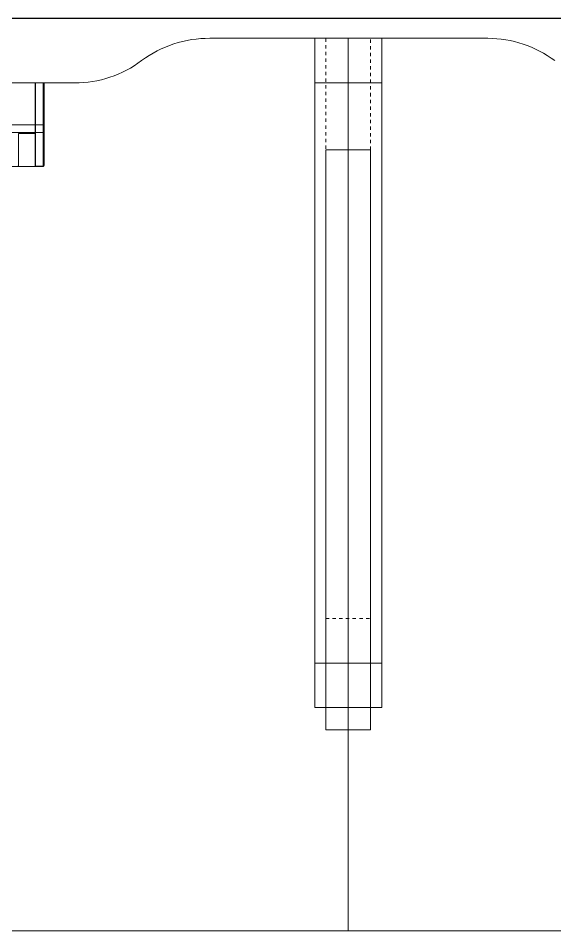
# Model space of a CAD drawing. Header units: millimetres. Extents: x 155927 to 317870, y -36033 to 97293.
# Drawn here: x 177266 to 177747, y 20188 to 21006 of the extents above; entities that cross this region are included whole.
import ezdxf

# ---------------------------------------------------------------- set-up
doc = ezdxf.new("R2010")
doc.units = ezdxf.units.MM
doc.header["$MEASUREMENT"] = 0
doc.linetypes.add('Dash', pattern=[6, 3, -3])
for name, color, linetype, lineweight in [('I-FURN', 8, 'CONTINUOUS', 9), ('I-FURN-HDLN', 8, 'Dash', 9), ('I-WALL', 7, 'CONTINUOUS', 9)]:
    doc.layers.add(name, color=color, linetype=linetype, lineweight=lineweight)

msp = doc.modelspace()

# ---------------------------------------------------------------- linework, layer by layer
at = {"layer": 'I-FURN'}
for p, q in [((177561.96, 20987.61), (177438.07, 20987.61)), ((177438.07, 20987.61), (177561.96, 20987.61)), ((177531.96, 20387.61), (177531.96, 20987.61)), ((177531.96, 20987.61), (177531.96, 20947.61)), ((177531.96, 20987.61), (177591.96, 20987.61)), ((177531.96, 20987.61), (177591.96, 20987.61)), ((177686.96, 20987.61), (177561.96, 20987.61)), ((177561.96, 20987.61), (177561.96, 20187.61)), ((177561.96, 20187.61), (177561.96, 20987.61)), ((177561.96, 20987.61), (177686.96, 20987.61)), ((177561.96, 20187.61), (177561.96, 20987.61)), ((177561.96, 20987.61), (177561.96, 20187.61)), ((177591.96, 20947.61), (177591.96, 20987.61)), ((177591.96, 20987.61), (177591.96, 20387.61)), ((177117.78, 20947.62), (177281.68, 20947.62)), ((177281.68, 20947.61), (177117.78, 20947.61)), ((177281.68, 20947.61), (177281.68, 20910.15)), ((177281.78, 20947.62), (177288.78, 20947.62)), ((177288.78, 20947.61), (177281.78, 20947.61)), ((177281.78, 20910.15), (177281.78, 20947.61)), ((177316.96, 20947.61), (177288.78, 20947.61)), ((177288.78, 20947.61), (177316.96, 20947.61)), ((177288.78, 20910.15), (177288.78, 20947.61)), ((177289.78, 20942.62), (177288.78, 20942.62)), ((177289.78, 20942.62), (177289.78, 20946.61)), ((177289.78, 20946.61), (177289.78, 20909.59)), ((177289.78, 20904.05), (177289.78, 20942.62)), ((177531.96, 20947.61), (177531.96, 20427.61)), ((177531.96, 20947.61), (177591.96, 20947.61)), ((177531.96, 20947.61), (177591.96, 20947.61)), ((177591.96, 20427.61), (177591.96, 20947.61)), ((177281.68, 20910.15), (177117.78, 20910.15)), ((177281.68, 20910.15), (177281.68, 20903.23)), ((177288.78, 20910.15), (177281.78, 20910.15)), ((177281.78, 20903.23), (177281.78, 20910.15)), ((177288.78, 20903.23), (177288.78, 20910.15)), ((177289.78, 20909.59), (177289.78, 20904.05)), ((177281.68, 20903.23), (177117.78, 20903.23)), ((177266.72, 20902.6), (177281.68, 20902.6)), ((177281.72, 20902.4), (177266.72, 20902.4)), ((177266.72, 20902.4), (177266.72, 20872.57)), ((177281.68, 20902.6), (177281.68, 20903.23)), ((177281.72, 20872.57), (177281.72, 20902.4)), ((177288.78, 20903.23), (177281.78, 20903.23)), ((177281.78, 20872.96), (177281.78, 20903.23)), ((177288.78, 20872.96), (177288.78, 20903.23)), ((177289.78, 20904.05), (177289.78, 20873.77)), ((177289.78, 20904.05), (177289.78, 20873.77)), ((177541.96, 20887.61), (177541.96, 20387.61)), ((177581.96, 20887.61), (177541.96, 20887.61)), ((177581.96, 20387.61), (177581.96, 20887.61)), ((177281.68, 20872.77), (177117.78, 20872.77)), ((177266.22, 20872.96), (177266.72, 20872.96)), ((177266.72, 20872.57), (177281.72, 20872.57)), ((177288.78, 20872.96), (177281.78, 20872.96)), ((177281.78, 20872.77), (177281.78, 20872.96)), ((177288.78, 20872.77), (177281.78, 20872.77)), ((177288.78, 20872.77), (177281.78, 20872.77)), ((177281.78, 20872.77), (177288.78, 20872.77)), ((177288.78, 20872.77), (177288.78, 20872.96)), ((177289.53, 20873.11), (177289.56, 20873.14)), ((177531.96, 20427.61), (177531.96, 20387.61)), ((177531.96, 20427.61), (177541.96, 20427.61)), ((177531.96, 20427.61), (177591.96, 20427.61)), ((177581.96, 20427.61), (177591.96, 20427.61)), ((177591.96, 20387.61), (177591.96, 20427.61)), ((177531.96, 20387.61), (177541.96, 20387.61)), ((177591.96, 20387.61), (177531.96, 20387.61)), ((177541.96, 20387.61), (177541.96, 20367.61)), ((177581.96, 20387.61), (177591.96, 20387.61)), ((177581.96, 20367.61), (177581.96, 20387.61)), ((177541.96, 20367.61), (177581.96, 20367.61)), ((176161.96, 20187.61), (177561.96, 20187.61)), ((177561.96, 20187.61), (176161.96, 20187.61)), ((177561.96, 20187.61), (178961.96, 20187.61)), ((178961.96, 20187.61), (177561.96, 20187.61))]:
    msp.add_line(p, q, dxfattribs=at)
at = {"layer": 'I-FURN', "flags": 128}
for points in [[(177289.78, 20946.62), (177289.78, 20946.66), (177289.78, 20946.7), (177289.78, 20946.74), (177289.77, 20946.78), (177289.76, 20946.82), (177289.76, 20946.86), (177289.75, 20946.9), (177289.73, 20946.94), (177289.72, 20946.97), (177289.71, 20947.01), (177289.69, 20947.05), (177289.67, 20947.08), (177289.65, 20947.12), (177289.63, 20947.15), (177289.61, 20947.19), (177289.59, 20947.22), (177289.56, 20947.25), (177289.54, 20947.28), (177289.51, 20947.31), (177289.48, 20947.34), (177289.45, 20947.37), (177289.42, 20947.39), (177289.39, 20947.42), (177289.36, 20947.44), (177289.32, 20947.46), (177289.29, 20947.48), (177289.26, 20947.5), (177289.22, 20947.52), (177289.18, 20947.54), (177289.15, 20947.55), (177289.11, 20947.57), (177289.07, 20947.58), (177289.03, 20947.59), (177288.99, 20947.6), (177288.95, 20947.61), (177288.91, 20947.61), (177288.88, 20947.62), (177288.84, 20947.62), (177288.8, 20947.62), (177288.78, 20947.62)], [(177289.78, 20942.62), (177289.78, 20942.78), (177289.78, 20942.94), (177289.78, 20943.1), (177289.78, 20943.26), (177289.78, 20943.42), (177289.78, 20943.57), (177289.78, 20943.73), (177289.78, 20943.88), (177289.78, 20944.03), (177289.78, 20944.18), (177289.78, 20944.32), (177289.78, 20944.47), (177289.78, 20944.61), (177289.78, 20944.75), (177289.78, 20944.88), (177289.78, 20945.01), (177289.78, 20945.14), (177289.78, 20945.26), (177289.78, 20945.38), (177289.78, 20945.49), (177289.78, 20945.6), (177289.78, 20945.7), (177289.78, 20945.8), (177289.78, 20945.9), (177289.78, 20945.99), (177289.78, 20946.07), (177289.78, 20946.15), (177289.78, 20946.22), (177289.78, 20946.29), (177289.78, 20946.35), (177289.78, 20946.4), (177289.78, 20946.45), (177289.78, 20946.5), (177289.78, 20946.53), (177289.78, 20946.56), (177289.78, 20946.59), (177289.78, 20946.6), (177289.78, 20946.62), (177289.78, 20946.62)], [(177289.78, 20946.62), (177289.78, 20946.62), (177289.78, 20946.61)], [(177289.78, 20946.61), (177289.78, 20946.34), (177289.78, 20945.92), (177289.78, 20945.37), (177289.78, 20944.69), (177289.78, 20943.87), (177289.78, 20942.92), (177289.78, 20941.84), (177289.78, 20940.64), (177289.78, 20939.3), (177289.78, 20937.84), (177289.78, 20936.26), (177289.78, 20934.56), (177289.78, 20932.74), (177289.78, 20930.8), (177289.78, 20928.76), (177289.78, 20926.61), (177289.78, 20924.35), (177289.78, 20921.99), (177289.78, 20919.54), (177289.78, 20916.99), (177289.78, 20914.36), (177289.78, 20911.63), (177289.78, 20909.59)], [(177289.78, 20909.59), (177289.78, 20909.46), (177289.78, 20909.32), (177289.78, 20909.18), (177289.78, 20909.03), (177289.78, 20908.89), (177289.78, 20908.74), (177289.78, 20908.59), (177289.78, 20908.44), (177289.78, 20908.28), (177289.78, 20908.13), (177289.78, 20907.97), (177289.78, 20907.81), (177289.78, 20907.65), (177289.78, 20907.49), (177289.78, 20907.33), (177289.78, 20907.17), (177289.78, 20907.01), (177289.78, 20906.85), (177289.78, 20906.69), (177289.78, 20906.54), (177289.78, 20906.38), (177289.78, 20906.23), (177289.78, 20906.07), (177289.78, 20905.92), (177289.78, 20905.77), (177289.78, 20905.63), (177289.78, 20905.48), (177289.78, 20905.34), (177289.78, 20905.21), (177289.78, 20905.07), (177289.78, 20904.94), (177289.78, 20904.82), (177289.78, 20904.69), (177289.78, 20904.58), (177289.78, 20904.46), (177289.78, 20904.35), (177289.78, 20904.25), (177289.78, 20904.15), (177289.78, 20904.05)], [(177288.78, 20872.77), (177288.82, 20872.78), (177288.86, 20872.78), (177288.9, 20872.78), (177288.94, 20872.79), (177288.98, 20872.79), (177289.02, 20872.8), (177289.06, 20872.81), (177289.1, 20872.83), (177289.14, 20872.84), (177289.17, 20872.85), (177289.21, 20872.87), (177289.25, 20872.89), (177289.28, 20872.91)]]:
    msp.add_lwpolyline(points, dxfattribs=at)
at = {"layer": 'I-FURN'}
for centre, radius, start, end in [((177436.98, 20887.59), 100.03, 89.37439, 126.8699), ((177436.98, 20887.59), 100.03, 89.37439, 126.8699), ((177686.96, 20887.61), 100, 53.1301, 90), ((177686.96, 20887.61), 100, 53.1301, 90), ((177316.96, 21047.61), 100, 270, 306.8699), ((177316.96, 21047.61), 100, 270, 306.8699), ((177288.78, 20873.77), 1, 344.64782, 360)]:
    msp.add_arc(centre, radius, start, end, dxfattribs=at)
at = {"layer": 'I-FURN', "extrusion": (0, 0, -1)}
for centre, major_axis, ratio, start_param, end_param in [((177288.78, 20946.61), (-1, 0), 0.998113, 1.570796, 3.141593), ((177288.78, 20909.59), (-1, 0), 0.56467, 1.570796, 3.141593), ((177288.78, 20904.05), (-1, 0), 0.819152, 3.141593, 4.712389), ((177288.78, 20873.77), (1, 0), 0.819152, 0, 1.570796)]:
    msp.add_ellipse(centre, major_axis=major_axis, ratio=ratio, start_param=start_param, end_param=end_param, dxfattribs=at)
at = {"layer": 'I-FURN-HDLN'}
for p, q in [((177581.96, 20987.61), (177541.96, 20987.61)), ((177541.96, 20987.61), (177541.96, 20467.61)), ((177581.96, 20467.61), (177581.96, 20987.61)), ((177541.96, 20467.61), (177581.96, 20467.61))]:
    msp.add_line(p, q, dxfattribs=at)
at = {"layer": 'I-WALL', "lineweight": 30}
msp.add_line((172635.83, 21005.61), (178998.83, 21005.61), dxfattribs=at)

doc.saveas('drawing.dxf')
